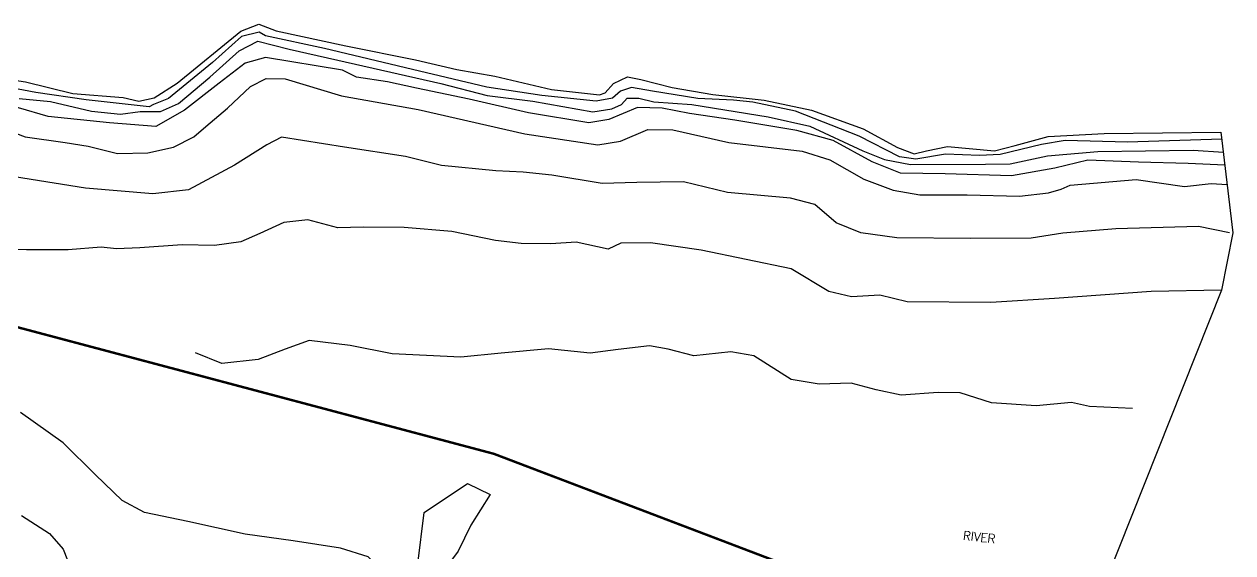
# Model space of a CAD drawing. Header units: metres. Extents: x 293241 to 295390, y 1981182 to 1984334.
# Drawn here: x 294136 to 295388, y 1983506 to 1984054 of the extents above; entities that cross this region are included whole.
import ezdxf

# ---------------------------------------------------------------- set-up
doc = ezdxf.new("R2010")
doc.units = ezdxf.units.M
doc.linetypes.add('DASHDOT', pattern=[1, 0.5, -0.25, 0, -0.25])
for name, color, linetype in [('LINE_WATER', 4, 'Continuous'), ('OFF', 1, 'Continuous'), ('POLY_PARCEL', 6, 'Continuous'), ('POLY_WATER', 4, 'Continuous'), ('TEXT_MAPIN', 7, 'Continuous'), ('V_BOUND_STREAM_LINE', 7, 'DASHDOT')]:
    doc.layers.add(name, color=color, linetype=linetype)
doc.styles.get("Standard").update_dxf_attribs({"font": 'simplex.shx'})

msp = doc.modelspace()

# ---------------------------------------------------------------- linework, layer by layer
at = {"layer": 'LINE_WATER'}
for points in [[(295376.9, 1983934.5), (295279.2, 1983931.6), (295214.7, 1983933.2), (295189.9, 1983929), (295147.2, 1983918.9), (295125.7, 1983917.6), (295090.4, 1983919), (295059.9, 1983914), (295042.9, 1983916.2), (295001, 1983937.7), (294935.2, 1983963.6), (294891, 1983973.1), (294871, 1983975.1), (294834, 1983976.7), (294787.1, 1983984.3), (294765.1, 1983988.1), (294753.7, 1983984.3), (294745.6, 1983977.1), (294728.7, 1983974.1), (294672.1, 1983979.8), (294615.3, 1983988.5), (294538.4, 1984006.7), (294447.1, 1984028.5), (294385.9, 1984041.5), (294379.5, 1984045.5), (294361.1, 1984040.9), (294331, 1984014.2), (294285.4, 1983976.6), (294270, 1983970.4), (294265.2, 1983968.2), (294200.1, 1983975.4), (294148, 1983982.9), (294098.2, 1983992.4)], [(294130.6, 1983976.9), (294163.1, 1983973.5), (294205.5, 1983963.7), (294235.8, 1983960.5), (294256.2, 1983963.2), (294277.2, 1983963.3), (294295.8, 1983971.4), (294328.1, 1983998.8), (294358.7, 1984026.3), (294377.9, 1984036.1), (294410.4, 1984027.9), (294479.2, 1984012.2), (294567.7, 1983992.3), (294615.5, 1983979.9), (294663, 1983974), (294725.2, 1983963.1), (294744.7, 1983965.9), (294754.9, 1983970.7), (294760.8, 1983977.2), (294772.7, 1983977.1), (294788.2, 1983973.3), (294827.7, 1983970.7), (294906.7, 1983957.6), (294950, 1983948.2), (295005, 1983922.6), (295027.5, 1983913.5), (295054.3, 1983908.4), (295132.1, 1983908.8), (295157.5, 1983909), (295196.1, 1983917.3), (295248.3, 1983921.9), (295347.1, 1983923.3), (295378.5, 1983921)], [(295380.1, 1983907.7), (295342.1, 1983909.5), (295290.6, 1983910.9), (295238, 1983912.9), (295203.8, 1983904.7), (295159.1, 1983896.5), (295090.1, 1983898.8), (295044, 1983899.4), (295014.7, 1983911.2), (294974.2, 1983933.4), (294936.6, 1983943.7), (294872.2, 1983954.4), (294825.2, 1983961.1), (294796.8, 1983966.7), (294771.5, 1983967.4), (294741.7, 1983955), (294720.8, 1983951.4), (294658.5, 1983961.9), (294596.9, 1983976.2), (294542.5, 1983987.4), (294512.5, 1983994.1), (294480.1, 1983998.8), (294465.7, 1984006), (294385.8, 1984019.1), (294364.8, 1984013.4), (294337.8, 1983992.5), (294302, 1983964.6), (294272.3, 1983947.8), (294224.2, 1983951.6), (294160.7, 1983958.2), (294099, 1983976)], [(294116.9, 1983944.8), (294136.9, 1983937.1), (294178.3, 1983931.3), (294202.1, 1983927.3), (294232.5, 1983919.7), (294264, 1983920.3), (294290.7, 1983926.4), (294311.7, 1983936.9), (294324, 1983947.7), (294346.5, 1983966.7), (294370.2, 1983989.2), (294386.6, 1983997.4), (294406.4, 1983997.2), (294464.6, 1983979.6), (294544, 1983965.2), (294654.6, 1983940.1), (294730.2, 1983928.6), (294753.7, 1983932.4), (294782.2, 1983944.5), (294808, 1983944.2), (294866.1, 1983931), (294942, 1983922.1), (294970.6, 1983913.3), (295006.1, 1983893.2), (295036.2, 1983881.8), (295063.8, 1983877), (295113.1, 1983877.1), (295167.4, 1983875.5), (295197.4, 1983879.2), (295210.4, 1983882.9), (295219.7, 1983887), (295288, 1983892.9), (295338.4, 1983885.5), (295365.7, 1983888.6), (295382.4, 1983887.7)], [(295384.7, 1983837.7), (295352.7, 1983844.1), (295267.1, 1983841.7), (295212.3, 1983837.3), (295179.2, 1983832.1), (295116.5, 1983831.8), (295040, 1983832.5), (295002.9, 1983837.6), (294977.4, 1983847.8), (294955.3, 1983866.9), (294930, 1983873.6), (294864.7, 1983879.5), (294819, 1983890.5), (294770.6, 1983889.9), (294734.7, 1983888.8), (294682.7, 1983897.2), (294652.8, 1983900.4), (294624.5, 1983901.7), (294568.3, 1983907.4), (294531.1, 1983916.8), (294467.9, 1983926.5), (294402.5, 1983936.8), (294387.4, 1983928.9), (294353.8, 1983907.7), (294306.1, 1983882.3), (294269.1, 1983877.9), (294199.5, 1983883.7), (294093.1, 1983900.7)], [(295376.5, 1983778.1), (295303.6, 1983776.8), (295203.6, 1983769.7), (295137.5, 1983765.5), (295050.8, 1983766.2), (295022.5, 1983773.1), (294993.1, 1983771.2), (294969.5, 1983776.9), (294930.5, 1983800.4), (294837.2, 1983819.6), (294785, 1983827.1), (294754.1, 1983826.9), (294741, 1983820.7), (294708, 1983828), (294681.6, 1983826.2), (294650.7, 1983826.4), (294624.3, 1983829.8), (294579.1, 1983838.9), (294529.7, 1983843.1), (294487.2, 1983843.5), (294460.9, 1983842.9), (294429.7, 1983850.9), (294404.9, 1983848.2), (294379.9, 1983836.9), (294360.2, 1983828.2), (294333.2, 1983824.3), (294299.4, 1983825.2), (294255.8, 1983822.2), (294231.6, 1983821.1), (294215.7, 1983822.8), (294181.5, 1983819.9), (294138.2, 1983819.9), (294123.5, 1983820.2)], [(295284.5, 1983655.5), (295239.9, 1983657.6), (295221, 1983661.8), (295184.4, 1983658.3), (295138.2, 1983661.4), (295105.9, 1983671.7), (295082.8, 1983672.1), (295044.5, 1983669.6), (295018.6, 1983674.9), (294992.8, 1983681.9), (294959.6, 1983680.8), (294930.5, 1983685.8), (294891.9, 1983710.3), (294868.2, 1983714.4), (294829.7, 1983710.1), (294803.1, 1983717.2), (294783.9, 1983720.6), (294751.4, 1983716.7), (294722.5, 1983713), (294679.2, 1983717.3), (294630.1, 1983712.9), (294588.4, 1983708.8), (294517.1, 1983712.1), (294473.7, 1983721), (294431.3, 1983726.1), (294406.2, 1983717.1), (294378.2, 1983706.5), (294340.5, 1983702.1), (294313.3, 1983713.4)], [(294533.9, 1983457.1), (294525, 1983470.7), (294492.4, 1983502), (294463.5, 1983510.9), (294414.6, 1983518.4), (294364.9, 1983525.6), (294305.3, 1983538.5), (294260.5, 1983548), (294237.3, 1983560.2), (294209.8, 1983587), (294176.2, 1983620), (294132.1, 1983651.4)], [(294133.1, 1983544.8), (294162, 1983526.1), (294176.4, 1983509.8), (294195, 1983462.6)]]:
    msp.add_lwpolyline(points, dxfattribs=at)
at = {"layer": 'OFF'}
for points in [[(295376, 1983942), (295388.3, 1983837.6)], [(295388.3, 1983837.6), (295376.5, 1983778.1), (295217.1, 1983377.3), (295202.6, 1983250), (295188.8, 1983172), (295207.8, 1983066.6)]]:
    msp.add_lwpolyline(points, dxfattribs=at)
at = {"layer": 'POLY_PARCEL'}
msp.add_lwpolyline([(294578.6, 1983327.7), (294563.8, 1983371.7), (294543.1, 1983433.9), (294533.9, 1983457.1), (294538.4, 1983467.3), (294543.8, 1983494.8), (294550.4, 1983547.9), (294595.1, 1983578), (294618.8, 1983566.6), (294598.7, 1983534.9), (294585.4, 1983508), (294577.7, 1983497.2), (294589.8, 1983438.8), (294595.9, 1983413.3)], dxfattribs=at)
at = {"layer": 'POLY_WATER'}
msp.add_lwpolyline([(294074.8, 1984003.5), (294137.3, 1983994), (294186.2, 1983981.8), (294238.3, 1983977.7), (294254.6, 1983973.9), (294270.7, 1983977.3), (294294.4, 1983992.7), (294360.2, 1984046.4), (294379.1, 1984053.7), (294396.8, 1984046.9), (294469, 1984031.2), (294541.3, 1984016.7), (294584.1, 1984006.7), (294623.7, 1983999.8), (294682.2, 1983986), (294732, 1983980.4), (294737.8, 1983982.5), (294746.4, 1983992.3), (294761, 1983999.2), (294774.9, 1983996.4), (294807.3, 1983988), (294849.4, 1983980.9), (294902.6, 1983975.1), (294951.6, 1983964.6), (295005.4, 1983945.2), (295040.8, 1983926.1), (295058.1, 1983919.3), (295070.8, 1983922.5), (295092.8, 1983927.1), (295141.4, 1983922.4), (295162.7, 1983927.9), (295196.9, 1983937.5), (295255, 1983940.5), (295376, 1983942)], dxfattribs=at)
at = {"layer": 'V_BOUND_STREAM_LINE', "ltscale": 10, "const_width": 2.51}
msp.add_lwpolyline([(295065.6, 1983073.5), (295095.6, 1983098.4), (295102, 1983191.1), (295096.3, 1983293.8), (295107.2, 1983424.3), (294622.5, 1983608.7), (293879.1, 1983806.2), (293513.9, 1983805), (293475.8, 1983399.6), (293592.8, 1982615.7), (293738.8, 1981900.2), (293677.9, 1981404.9), (293749.3, 1981328.7), (293894.5, 1981295.7)], dxfattribs=at)

# ---------------------------------------------------------------- texts
at = {"layer": 'TEXT_MAPIN'}
msp.add_text('RIVER', height=9.04, rotation=353.6041, dxfattribs=at).set_placement((295108.3, 1983519.8))

doc.saveas('drawing.dxf')
